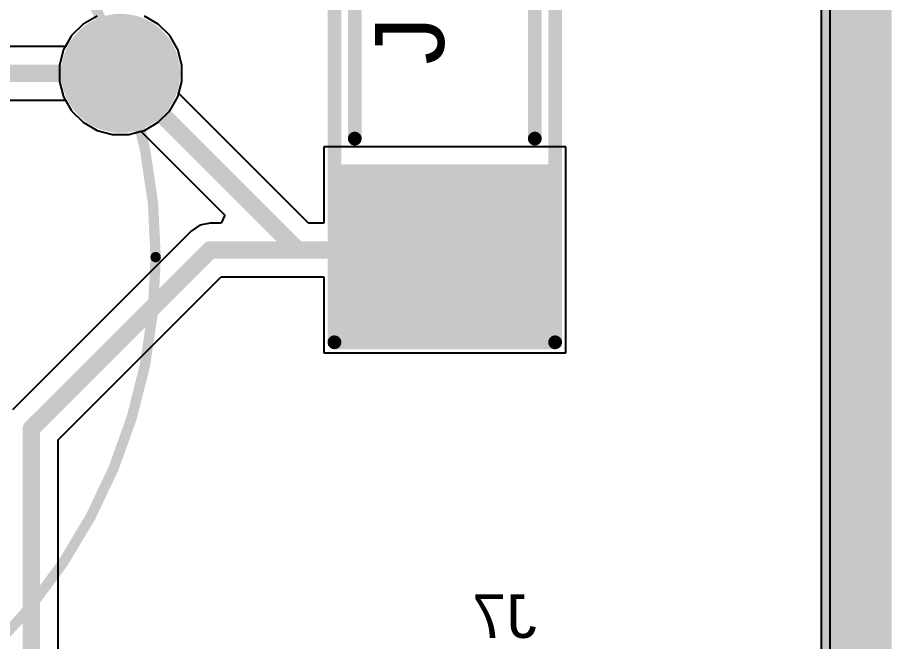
# Model space of a CAD drawing. Header units: inches. Extents: x -8.09 to -2.28, y -0.1 to 6.11.
# Drawn here: x -2.7839 to -2.285, y 1.6404 to 1.9969 of the extents above; entities that cross this region are included whole.
import ezdxf

# ---------------------------------------------------------------- set-up
doc = ezdxf.new("R2010")
doc.units = ezdxf.units.IN
doc.header["$MEASUREMENT"] = 0
for name, color, linetype in [('BottomLayer', 5, 'Continuous'), ('BottomSolder', 6, 'Continuous'), ('InternalPlane1', 76, 'Continuous'), ('InternalPlane2', 16, 'Continuous'), ('KeepOutLayer', 6, 'Continuous'), ('Mechanical5', 56, 'Continuous'), ('TopLayer', 1, 'Continuous'), ('TopOverlay', 2, 'Continuous'), ('TopPaste', 8, 'Continuous'), ('TopSolder', 216, 'Continuous'), ('ViaHoleLayer', 16, 'Continuous')]:
    doc.layers.add(name, color=color, linetype=linetype)
doc.styles.add('Arial', font='', dxfattribs={"height": 0.2})
doc.styles.get('Arial').set_extended_font_data('Arial')

# ---------------------------------------------------------------- blocks, each defined once
blk = doc.blocks.new('FP_SD1614T5_A1_MFG_101')
at = {"layer": 'TopOverlay'}
for points in [[(0.31496, 0, 0.00591, 0.00591, 1), (-0.31496, 0, 0.00591, 0.00591, 1)], [(-0.31644, 0, 0.00295, 0.00295, 1), (-0.31348, 0, 0.00295, 0.00295, 1)]]:
    blk.add_lwpolyline(points, format="xyseb", close=True, dxfattribs=at)
blk = doc.blocks.new('FP_S1911_46R_MFG_104')
at = {"layer": 'TopLayer'}
for points in [[(-0.15472, 0.05906), (-0.05709, 0.05906), (-0.05709, -0.05906), (-0.15472, -0.05906)], [(0.05709, 0.05906), (0.15472, 0.05906), (0.15472, -0.05906), (0.05709, -0.05906)]]:
    blk.add_hatch(color=1, dxfattribs=at).paths.add_polyline_path(points)
at = {"layer": 'TopPaste'}
for points in [[(-0.15472, 0.05906), (-0.05709, 0.05906), (-0.05709, -0.05906), (-0.15472, -0.05906)], [(0.05709, 0.05906), (0.15472, 0.05906), (0.15472, -0.05906), (0.05709, -0.05906)]]:
    blk.add_hatch(color=8, dxfattribs=at).paths.add_polyline_path(points)
at = {"layer": 'TopSolder'}
for points in [[(-0.15472, 0.05906), (-0.05709, 0.05906), (-0.05709, -0.05906), (-0.15472, -0.05906)], [(0.05709, 0.05906), (0.15472, 0.05906), (0.15472, -0.05906), (0.05709, -0.05906)]]:
    blk.add_hatch(color=216, dxfattribs=at).paths.add_polyline_path(points)
at = {"layer": 'Mechanical5'}
for points in [[(-0.15866, 0.06299, 0.00787, 0.00787, 0), (-0.15866, -0.06299, 0.00787, 0.00787, 0)], [(-0.15866, 0.06299, 0.00787, 0.00787, 0), (0.15866, 0.06299, 0.00787, 0.00787, 0)], [(0.15866, 0.06299, 0.00787, 0.00787, 0), (0.15866, -0.06299, 0.00787, 0.00787, 0)], [(-0.15866, -0.06299, 0.00787, 0.00787, 0), (0.15866, -0.06299, 0.00787, 0.00787, 0)]]:
    blk.add_lwpolyline(points, format="xyseb", dxfattribs=at)
for points in [[(-0.16063, 0.06299, 0.00394, 0.00394, 1), (-0.15669, 0.06299, 0.00394, 0.00394, 1)], [(-0.16063, 0.06299, 0.00394, 0.00394, 1), (-0.15669, 0.06299, 0.00394, 0.00394, 1)], [(0.15669, 0.06299, 0.00394, 0.00394, 1), (0.16063, 0.06299, 0.00394, 0.00394, 1)], [(0.15669, 0.06299, 0.00394, 0.00394, 1), (0.16063, 0.06299, 0.00394, 0.00394, 1)], [(-0.16063, -0.06299, 0.00394, 0.00394, 1), (-0.15669, -0.06299, 0.00394, 0.00394, 1)], [(-0.16063, -0.06299, 0.00394, 0.00394, 1), (-0.15669, -0.06299, 0.00394, 0.00394, 1)], [(0.15669, -0.06299, 0.00394, 0.00394, 1), (0.16063, -0.06299, 0.00394, 0.00394, 1)], [(0.15669, -0.06299, 0.00394, 0.00394, 1), (0.16063, -0.06299, 0.00394, 0.00394, 1)]]:
    blk.add_lwpolyline(points, format="xyseb", close=True, dxfattribs=at)
at = {"layer": 'TopOverlay'}
for points in [[(-0.04232, 0.05138, 0.00787, 0.00787, 0), (0.04232, 0.05138, 0.00787, 0.00787, 0)], [(-0.04232, -0.05138, 0.00787, 0.00787, 0), (0.04232, -0.05138, 0.00787, 0.00787, 0)]]:
    blk.add_lwpolyline(points, format="xyseb", dxfattribs=at)
for points in [[(-0.04429, 0.05138, 0.00394, 0.00394, 1), (-0.04035, 0.05138, 0.00394, 0.00394, 1)], [(0.04035, 0.05138, 0.00394, 0.00394, 1), (0.04429, 0.05138, 0.00394, 0.00394, 1)], [(-0.04429, -0.05138, 0.00394, 0.00394, 1), (-0.04035, -0.05138, 0.00394, 0.00394, 1)], [(0.04035, -0.05138, 0.00394, 0.00394, 1), (0.04429, -0.05138, 0.00394, 0.00394, 1)]]:
    blk.add_lwpolyline(points, format="xyseb", close=True, dxfattribs=at)
at = {"layer": 'Mechanical5', "style": 'Arial'}
blk.add_text('J16', height=0.03937, dxfattribs=at).set_placement((-0.00007, 0.00044))

msp = doc.modelspace()

# ---------------------------------------------------------------- hatches: boundary and pattern name
at = {"layer": 'BottomLayer'}
h = msp.add_hatch(color=5, dxfattribs=at)
edge = h.paths.add_edge_path()
edge.add_arc((-2.725, 1.965), 0.025, 0, 360)
at = {"layer": 'BottomSolder'}
h = msp.add_hatch(color=6, dxfattribs=at)
edge = h.paths.add_edge_path()
edge.add_arc((-2.725, 1.965), 0.029, 0, 360)
at = {"layer": 'InternalPlane1'}
h = msp.add_hatch(color=76, dxfattribs=at)
edge = h.paths.add_edge_path()
edge.add_arc((-2.725, 1.965), 0.034, 0, 360)
at = {"layer": 'InternalPlane2'}
h = msp.add_hatch(color=16, dxfattribs=at)
edge = h.paths.add_edge_path()
edge.add_arc((-2.725, 1.965), 0.034, 0, 360)
at = {"layer": 'TopLayer'}
h = msp.add_hatch(color=1, dxfattribs=at)
edge = h.paths.add_edge_path()
edge.add_arc((-2.725, 1.965), 0.025, 0, 360)
at = {"layer": 'TopSolder'}
h = msp.add_hatch(color=216, dxfattribs=at)
edge = h.paths.add_edge_path()
edge.add_arc((-2.725, 1.965), 0.029, 0, 360)
at = {"layer": 'ViaHoleLayer'}
h = msp.add_hatch(color=16, dxfattribs=at)
edge = h.paths.add_edge_path()
edge.add_arc((-2.725, 1.965), 0.014, 0, 360)

# ---------------------------------------------------------------- linework, layer by layer
at = {"layer": 'BottomLayer'}
for p, q in [((-2.32029, 6.0204), (-2.32029, -0.0054)), ((-2.73851, 1.99761), (-2.74649, 1.99301)), ((-2.70351, 1.99301), (-2.71149, 1.99761)), ((-2.74649, 1.99301), (-2.75301, 1.98649)), ((-2.69699, 1.98649), (-2.70351, 1.99301)), ((-2.75301, 1.98649), (-2.75658, 1.98029)), ((-2.69239, 1.97851), (-2.69699, 1.98649)), ((-2.75658, 1.98029), (-3.05601, 1.98029)), ((-2.69, 1.96961), (-2.69239, 1.97851)), ((-2.69, 1.96039), (-2.69, 1.96961)), ((-2.69239, 1.95149), (-2.69, 1.96039)), ((-2.69699, 1.94351), (-2.69239, 1.95149)), ((-3.04554, 1.94971), (-2.75658, 1.94971)), ((-2.75658, 1.94971), (-2.75301, 1.94351)), ((-2.75301, 1.94351), (-2.74649, 1.93699)), ((-2.70351, 1.93699), (-2.69699, 1.94351)), ((-2.74649, 1.93699), (-2.73851, 1.93239)), ((-2.71149, 1.93239), (-2.70351, 1.93699)), ((-2.73851, 1.93239), (-2.72961, 1.93)), ((-2.72039, 1.93), (-2.71149, 1.93239)), ((-2.72961, 1.93), (-2.72039, 1.93))]:
    msp.add_line(p, q, dxfattribs=at)
msp.add_lwpolyline([(-3.904, 1.965, 0.01, 0.01, 0), (-2.725, 1.965, 0.01, 0.01, 0)], format="xyseb", dxfattribs=at)
msp.add_lwpolyline([(-2.7275, 1.965, 0.005, 0.005, 1), (-2.7225, 1.965, 0.005, 0.005, 1)], format="xyseb", close=True, dxfattribs=at)
at = {"layer": 'InternalPlane1'}
msp.add_line((-2.3251, 6.0699), (-2.3251, -0.0549), dxfattribs=at)
msp.add_lwpolyline([(-2.305, 6.09, 0.04, 0.04, 0), (-2.305, -0.075, 0.04, 0.04, 0)], format="xyseb", dxfattribs=at)
at = {"layer": 'InternalPlane2'}
msp.add_line((-2.3251, 6.0699), (-2.3251, -0.0549), dxfattribs=at)
msp.add_lwpolyline([(-2.305, 6.09, 0.04, 0.04, 0), (-2.305, -0.075, 0.04, 0.04, 0)], format="xyseb", dxfattribs=at)
at = {"layer": 'KeepOutLayer'}
msp.add_lwpolyline([(-2.305, -0.075, 0.01, 0.01, 0), (-2.305, 6.09, 0.01, 0.01, 0)], format="xyseb", dxfattribs=at)
at = {"layer": 'TopLayer'}
for p, q in [((-2.32029, 6.0204), (-2.32029, -0.0054)), ((-2.73851, 1.99761), (-2.74649, 1.99301)), ((-2.70351, 1.99301), (-2.71149, 1.99761)), ((-2.74649, 1.99301), (-2.75301, 1.98649)), ((-2.69699, 1.98649), (-2.70351, 1.99301)), ((-2.75301, 1.98649), (-2.75761, 1.97851)), ((-2.69239, 1.97851), (-2.69699, 1.98649)), ((-2.75761, 1.97851), (-2.76, 1.96961)), ((-2.69, 1.96961), (-2.69239, 1.97851)), ((-2.76, 1.96961), (-2.76, 1.96039)), ((-2.69, 1.96039), (-2.69, 1.96961)), ((-2.76, 1.96039), (-2.75761, 1.95149)), ((-2.69185, 1.95348), (-2.69, 1.96039)), ((-2.75761, 1.95149), (-2.75301, 1.94351)), ((-2.61776, 1.87939), (-2.69185, 1.95348)), ((-2.75301, 1.94351), (-2.74649, 1.93699)), ((-2.74649, 1.93699), (-2.73851, 1.93239)), ((-2.73851, 1.93239), (-2.72961, 1.93)), ((-2.72039, 1.93), (-2.71348, 1.93185)), ((-2.71348, 1.93185), (-2.66564, 1.88401)), ((-2.72961, 1.93), (-2.72039, 1.93)), ((-2.47094, 1.92291), (-2.60906, 1.92291)), ((-2.60906, 1.92291), (-2.60906, 1.87939)), ((-2.47094, 1.80528), (-2.47094, 1.92291)), ((-2.66564, 1.88401), (-2.66755, 1.87939)), ((-2.67976, 1.87822), (-2.68472, 1.87491)), ((-2.67391, 1.87939), (-2.67976, 1.87822)), ((-2.66755, 1.87939), (-2.67391, 1.87939)), ((-2.60906, 1.87939), (-2.61776, 1.87939)), ((-2.68472, 1.87491), (-2.78681, 1.77281)), ((-2.76071, 1.75567), (-2.66757, 1.8488)), ((-2.66757, 1.8488), (-2.60906, 1.8488)), ((-2.60906, 1.8488), (-2.60906, 1.80528)), ((-2.60906, 1.80528), (-2.47094, 1.80528)), ((-2.76071, 1.18358), (-2.76071, 1.75567))]:
    msp.add_line(p, q, dxfattribs=at)
for points in [[(-2.725, 1.965, 0.01, 0.01, 0), (-2.62409, 1.86409, 0.01, 0.01, 0)], [(-2.776, 1.762, 0.01, 0.01, 0), (-2.67391, 1.86409, 0.01, 0.01, 0)], [(-2.67391, 1.86409, 0.01, 0.01, 0), (-2.62409, 1.86409, 0.01, 0.01, 0)], [(-2.62409, 1.86409, 0.01, 0.01, 0), (-2.54, 1.86409, 0.01, 0.01, 0)], [(-2.776, 1.152, 0.01, 0.01, 0), (-2.776, 1.762, 0.01, 0.01, 0)]]:
    msp.add_lwpolyline(points, format="xyseb", dxfattribs=at)
for points in [[(-2.7275, 1.965, 0.005, 0.005, 1), (-2.7225, 1.965, 0.005, 0.005, 1)], [(-2.67641, 1.86409, 0.005, 0.005, 1), (-2.67141, 1.86409, 0.005, 0.005, 1)], [(-2.67641, 1.86409, 0.005, 0.005, 1), (-2.67141, 1.86409, 0.005, 0.005, 1)], [(-2.62659, 1.86409, 0.005, 0.005, 1), (-2.62159, 1.86409, 0.005, 0.005, 1)], [(-2.62659, 1.86409, 0.005, 0.005, 1), (-2.62159, 1.86409, 0.005, 0.005, 1)], [(-2.62659, 1.86409, 0.005, 0.005, 1), (-2.62159, 1.86409, 0.005, 0.005, 1)], [(-2.5425, 1.86409, 0.005, 0.005, 1), (-2.5375, 1.86409, 0.005, 0.005, 1)], [(-2.7785, 1.762, 0.005, 0.005, 1), (-2.7735, 1.762, 0.005, 0.005, 1)], [(-2.7785, 1.762, 0.005, 0.005, 1), (-2.7735, 1.762, 0.005, 0.005, 1)]]:
    msp.add_lwpolyline(points, format="xyseb", close=True, dxfattribs=at)

# ---------------------------------------------------------------- block references
for name, p, rotation in [('FP_SD1614T5_A1_MFG_101', (-3.02, 1.86), 180), ('FP_S1911_46R_MFG_104', (-2.54, 1.97), 90)]:
    msp.add_blockref(name, p, dxfattribs=dict(rotation=rotation))

# ---------------------------------------------------------------- texts
at = {"layer": 'TopOverlay', "style": 'Arial', "text_generation_flag": 2}
msp.add_text('J7', height=0.025, dxfattribs=at).set_placement((-2.4875, 1.6425))

doc.saveas('drawing.dxf')
